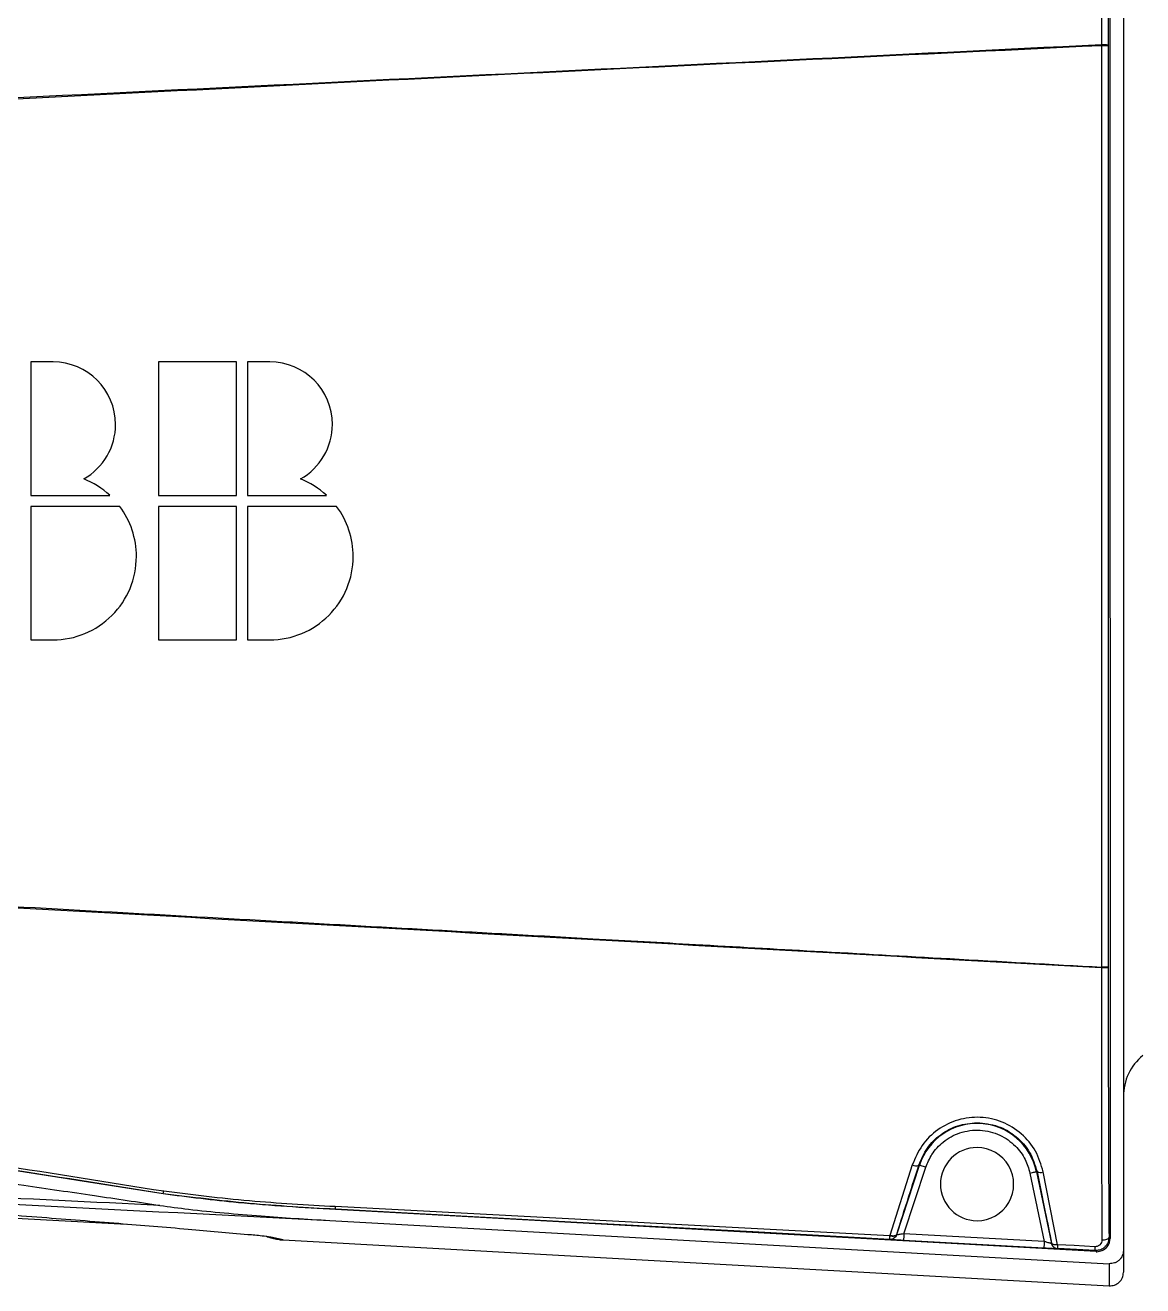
# Model space of a CAD drawing. Header units: millimetres. Extents: x -356 to 237, y 0 to 365.
# Drawn here: x 149.971 to 153.279, y 70.87 to 74.602 of the extents above; entities that cross this region are included whole.
import ezdxf

# ---------------------------------------------------------------- set-up
doc = ezdxf.new("R2010")
doc.units = ezdxf.units.MM

msp = doc.modelspace()

# ---------------------------------------------------------------- linework, layer by layer
at = {"color": 7, "linetype": 'Continuous', "lineweight": 25}
for p, q in [((153.2217, 75.3676), (153.2217, 70.9752)), ((153.1821, 75.3327), (153.1823, 71.0107)), ((153.1569, 74.5409), (153.157, 71.8134)), ((153.1766, 74.5409), (153.1569, 74.5409)), ((153.1766, 74.5423), (153.1766, 74.5409)), ((153.1766, 74.5409), (153.1768, 71.8134)), ((149.9873, 73.6051), (149.9873, 73.2101)), ((150.0532, 73.6051), (149.9873, 73.6051)), ((150.5962, 73.6051), (150.3658, 73.6051)), ((150.3658, 73.6051), (150.3658, 73.2101)), ((150.5962, 73.2101), (150.5962, 73.6051)), ((150.6292, 73.6051), (150.6292, 73.2101)), ((150.695, 73.6051), (150.6292, 73.6051)), ((149.9873, 73.2101), (150.221, 73.2101)), ((150.3658, 73.2101), (150.5962, 73.2101)), ((150.6292, 73.2101), (150.8628, 73.2101)), ((149.9873, 73.1772), (149.9873, 72.7823)), ((150.2507, 73.1772), (149.9873, 73.1772)), ((150.5962, 73.1772), (150.3658, 73.1772)), ((150.3658, 73.1772), (150.3658, 72.7823)), ((150.5962, 72.7823), (150.5962, 73.1772)), ((150.6292, 73.1772), (150.6292, 72.7823)), ((150.8925, 73.1772), (150.6292, 73.1772)), ((149.9873, 72.7823), (150.0532, 72.7823)), ((150.3658, 72.7823), (150.5962, 72.7823)), ((150.6292, 72.7823), (150.695, 72.7823)), ((153.1768, 71.8134), (153.1768, 71.8128)), ((152.5969, 71.2281), (152.5305, 71.0191)), ((152.5507, 71.0222), (152.618, 71.2273)), ((152.5721, 71.0243), (152.6367, 71.2211)), ((152.618, 71.2273), (152.6165, 71.2277)), ((152.9451, 71.204), (152.9876, 71.0013)), ((152.9661, 71.2084), (152.9644, 71.2081)), ((152.9644, 71.2081), (153.0088, 70.9957)), ((153.027, 70.9918), (152.9844, 71.2073)), ((150.379, 71.1422), (150.3791, 71.1428)), ((149.7585, 71.0808), (150.2705, 71.0524)), ((152.5301, 71.0179), (150.8888, 71.1046)), ((150.8892, 71.096), (150.8893, 71.0968)), ((153.1408, 70.9714), (150.8892, 71.096)), ((150.873, 71.0636), (153.1801, 70.9358)), ((150.7346, 71.006), (150.6976, 71.014)), ((152.9876, 71.0013), (152.5721, 71.0243)), ((153.1792, 71.014), (153.1823, 71.0107)), ((150.7346, 71.006), (153.1801, 70.8704)), ((152.9865, 70.9816), (152.571, 71.0046)), ((153.0088, 70.9957), (153.0092, 70.9961)), ((153.027, 70.9801), (153.0269, 70.98)), ((153.0274, 70.9805), (153.027, 70.9801)), ((153.1378, 70.9745), (153.0274, 70.9805)), ((153.1378, 70.9745), (153.14, 70.9745)), ((153.1408, 70.9714), (153.1378, 70.9745)), ((153.14, 70.9745), (153.143, 70.9713)), ((153.2217, 70.9752), (153.2217, 70.9107))]:
    msp.add_line(p, q, dxfattribs=at)
at = {"color": 7, "linetype": 'Continuous', "lineweight": 25, "flags": 128}
for points in [[(152.6367, 71.2211), (152.6331, 71.2223), (152.6296, 71.2234), (152.6264, 71.2245), (152.6236, 71.2254), (152.6213, 71.2262), (152.6195, 71.2268), (152.6184, 71.2271), (152.618, 71.2273)], [(152.9451, 71.204), (152.9488, 71.2048), (152.9524, 71.2056), (152.9557, 71.2063), (152.9586, 71.2069), (152.961, 71.2074), (152.9628, 71.2077), (152.9639, 71.208), (152.9644, 71.2081)], [(152.5305, 71.0075), (152.1246, 71.0296), (151.677, 71.054), (151.296, 71.0747), (150.8893, 71.0968)], [(152.5507, 71.0222), (152.5498, 71.0207), (152.5483, 71.0194), (152.5462, 71.0185), (152.5436, 71.0179), (152.5407, 71.0177), (152.5375, 71.0178), (152.534, 71.0183), (152.5305, 71.0191)], [(153.1581, 71.0063), (153.1621, 71.0063), (153.1659, 71.0067), (153.1696, 71.0074), (153.1728, 71.0084), (153.1754, 71.0096), (153.1774, 71.0109), (153.1787, 71.0124), (153.1792, 71.014)], [(153.0107, 70.9918), (153.0102, 70.993), (153.0092, 70.9961)], [(153.1374, 70.986), (153.0756, 70.9893), (153.027, 70.9918)], [(153.1801, 70.9358), (153.1801, 70.8868), (153.1801, 70.8704)]]:
    msp.add_lwpolyline(points, dxfattribs=at)
at = {"color": 7, "linetype": 'Continuous', "lineweight": 25}
for centre, radius, start, end in [((150.0532, 73.42), 0.1851, 0.0005, 90.0003), ((150.695, 73.42), 0.1851, 0.0005, 90.0003), ((150.0532, 73.42), 0.1852, 299.3869, 359.997), ((150.695, 73.42), 0.1852, 299.3869, 359.997), ((150.0532, 73.0292), 0.2468, 47.1645, 68.4093), ((150.695, 73.0292), 0.2468, 47.1645, 68.4093), ((150.0532, 73.0291), 0.2469, 360, 36.8688), ((150.695, 73.0291), 0.2469, 360, 36.8688), ((150.0532, 73.0291), 0.2468, 269.9993, 0.0001), ((150.695, 73.0291), 0.2468, 269.9993, 0.0001), ((153.1617, 71.9625), 0.1504, 268.1969, 275.7427), ((153.3791, 71.4304), 0.1574, 129.3872, 180.009), ((152.7886, 71.1713), 0.1796, 11.8315, 161.8297), ((152.7886, 71.1713), 0.1083, 90.0019, 269.9981), ((152.7886, 71.1713), 0.1083, 269.9969, 90.0031), ((152.607, 71.2466), 0.0212, 241.2739, 296.6752), ((152.9765, 71.2277), 0.0219, 241.4909, 291.1188), ((150.3408, 71.1556), 0.0403, 341.5136, 352.1128), ((150.915, 71.1021), 0.0263, 174.5957, 191.6316), ((150.6997, 71.0531), 0.0391, 248.1975, 266.9204), ((155.06, 70.8778), 2.4922, 176.6297, 177.0822), ((155.3749, 70.8603), 2.3915, 176.6202, 177.0917), ((153.0281, 70.9997), 0.0197, 191.8339, 266.8163), ((153.0281, 70.9997), 0.0197, 191.7865, 266.7124), ((153.0285, 71.0002), 0.0197, 223.6431, 266.8254), ((153.1806, 70.9817), 0.0434, 174.2665, 189.5557)]:
    msp.add_arc(centre, radius, start, end, dxfattribs=at)
for points, knots in [([(153.1579, 75.337), (153.1577, 75.2719), (153.1574, 75.1407), (153.1572, 74.9429), (153.157, 74.7435), (153.1569, 74.6103), (153.1568, 74.5436)], [0, 0, 0, 0, 0.246042, 0.496257, 0.74789, 1, 1, 1, 1]), ([(153.1789, 75.3293), (153.1787, 75.3033), (153.1783, 75.2449), (153.1779, 75.148), (153.1776, 75.0378), (153.1772, 74.9011), (153.1769, 74.7357), (153.1767, 74.6096), (153.1766, 74.5423)], [0, 0, 0, 0, 0.099337, 0.222437, 0.369301, 0.519393, 0.743503, 1, 1, 1, 1]), ([(150.3792, 75.2492), (150.26, 75.2292), (150.0088, 75.1872), (149.6386, 75.131), (149.2541, 75.0756), (148.8757, 75.0232), (148.4895, 74.972), (148.1114, 74.9203), (147.7316, 74.8772), (147.3917, 74.8864), (147.0943, 74.8881), (146.8404, 74.874), (146.6108, 74.8393), (146.4096, 74.7778), (146.2355, 74.7024), (146.0704, 74.6078), (145.9172, 74.495), (145.7774, 74.3659), (145.6531, 74.222), (145.5457, 74.0655), (145.4566, 73.8979), (145.3864, 73.7214), (145.3365, 73.5378), (145.3073, 73.3498), (145.2994, 73.1599), (145.3123, 72.9704), (145.3461, 72.7837), (145.4002, 72.6016), (145.4744, 72.4263), (145.5672, 72.2602), (145.6777, 72.1056), (145.8042, 71.9642), (145.9455, 71.8377), (146.1002, 71.7274), (146.267, 71.635), (146.4426, 71.5619), (146.6322, 71.5069), (146.8331, 71.4775), (146.9873, 71.4657), (147.0868, 71.4609), (147.1326, 71.4591), (147.1795, 71.4578), (147.2276, 71.4568), (147.2768, 71.4562), (147.3272, 71.4559), (147.3627, 71.456), (147.4239, 71.4565), (147.5076, 71.4575), (147.6299, 71.4542), (147.7494, 71.4479), (147.8687, 71.4384), (147.9829, 71.4266), (148.0926, 71.4125), (148.1901, 71.4), (148.286, 71.3877), (148.3859, 71.375), (148.5029, 71.3601), (148.6064, 71.347), (148.6883, 71.3366), (148.7406, 71.3299), (148.7854, 71.3242), (148.8227, 71.3195), (148.8526, 71.3157), (148.9516, 71.303), (149.114, 71.2822), (149.3336, 71.2537), (149.5402, 71.2264), (149.7483, 71.1983), (149.9614, 71.1686), (150.1706, 71.1385), (150.305, 71.1182), (150.3697, 71.1084)], [0, 0, 0, 0, 0.029869, 0.06295, 0.09255, 0.125894, 0.157367, 0.188841, 0.220243, 0.251658, 0.272777, 0.293748, 0.314461, 0.329981, 0.345629, 0.361265, 0.376906, 0.392557, 0.408209, 0.423785, 0.439382, 0.455018, 0.470656, 0.486289, 0.501957, 0.51754, 0.53313, 0.548764, 0.564411, 0.580064, 0.595707, 0.611287, 0.626864, 0.642495, 0.65815, 0.673889, 0.689427, 0.706811, 0.723967, 0.727648, 0.731422, 0.73529, 0.739252, 0.743308, 0.747458, 0.751703, 0.752096, 0.762568, 0.7724, 0.782337, 0.792125, 0.801994, 0.810704, 0.819454, 0.826304, 0.8346, 0.844341, 0.855442, 0.860404, 0.864745, 0.868467, 0.871567, 0.874048, 0.875909, 0.896248, 0.914495, 0.930652, 0.947747, 0.966412, 0.98383, 1, 1, 1, 1]), ([(150.379, 71.1422), (150.2111, 71.1689), (149.8753, 71.2221), (149.3705, 71.2937), (148.8655, 71.3636), (148.3597, 71.4277), (147.8533, 71.5058), (147.4266, 71.5035), (147.0871, 71.5087), (146.8363, 71.5263), (146.5897, 71.5658), (146.3543, 71.6449), (146.1338, 71.7571), (145.9183, 71.9103), (145.7191, 72.1086), (145.5478, 72.3522), (145.4229, 72.6223), (145.3473, 72.9104), (145.3245, 73.207), (145.3551, 73.5033), (145.4382, 73.7887), (145.5714, 74.0552), (145.7494, 74.2933), (145.9556, 74.485), (146.1754, 74.6309), (146.4002, 74.7355), (146.6377, 74.8061), (146.8841, 74.8372), (147.1322, 74.8504), (147.4435, 74.8484), (147.8174, 74.8392), (148.2482, 74.8994), (148.6771, 74.9559), (149.1054, 75.0154), (149.5333, 75.0775), (149.9609, 75.1431), (150.2451, 75.1918), (150.3873, 75.2162)], [0, 0, 0, 0, 0.042375, 0.084737, 0.127086, 0.169425, 0.211887, 0.254538, 0.275563, 0.296512, 0.317184, 0.337604, 0.358158, 0.378642, 0.40326, 0.427843, 0.452494, 0.477036, 0.501708, 0.52622, 0.550901, 0.575404, 0.600085, 0.624603, 0.645193, 0.665611, 0.68619, 0.70667, 0.72735, 0.748108, 0.784272, 0.820359, 0.856269, 0.892185, 0.92811, 0.964051, 1, 1, 1, 1]), ([(145.6642, 74.1734), (145.7099, 74.2299), (145.8013, 74.3428), (145.965, 74.487), (146.1445, 74.6102), (146.3372, 74.7073), (146.5378, 74.7782), (146.7756, 74.8272), (147.0501, 74.8469), (147.3582, 74.8507), (147.6652, 74.837), (148.14, 74.8743), (148.7772, 74.9714), (149.5843, 75.0804), (150.1197, 75.1706), (150.3874, 75.2156)], [0, 0, 0, 0, 0.04389, 0.087726, 0.131378, 0.175257, 0.217887, 0.259665, 0.321744, 0.383991, 0.446007, 0.507425, 0.671599, 0.835844, 1, 1, 1, 1]), ([(153.1568, 74.5436), (151.9416, 74.4841), (150.6396, 74.4204), (149.2508, 74.3529), (148.9904, 74.3402), (148.73, 74.3276), (148.4696, 74.3148), (148.2091, 74.303), (147.9494, 74.2875), (147.7144, 74.2858), (147.5084, 74.3254), (147.339, 74.3954), (147.1635, 74.4501), (146.9809, 74.4775), (146.7815, 74.4788), (146.5684, 74.4458), (146.351, 74.3697), (146.1478, 74.2581), (146.0334, 74.1557), (145.976, 74.1044)], [0, 0, 0, 0, 0.499397, 0.535067, 0.570737, 0.606407, 0.642076, 0.677745, 0.713416, 0.748936, 0.773882, 0.798848, 0.824034, 0.849154, 0.874344, 0.905632, 0.937131, 0.968506, 1, 1, 1, 1]), ([(153.1569, 74.5409), (151.9405, 74.4827), (150.2133, 74.4), (148.4083, 74.2986), (147.7351, 74.2734), (147.494, 74.3155), (147.2717, 74.4122), (147.0343, 74.4622), (146.7975, 74.4677), (146.5676, 74.4304), (146.3531, 74.3537), (146.153, 74.2422), (146.0404, 74.1403), (145.9841, 74.0893)], [0, 0, 0, 0, 0.50027, 0.710374, 0.743408, 0.776628, 0.809816, 0.842676, 0.875613, 0.906614, 0.937798, 0.968854, 1, 1, 1, 1]), ([(153.1766, 74.5423), (153.176, 74.5425), (153.1736, 74.5432), (153.1691, 74.5433), (153.1631, 74.5436), (153.1589, 74.5436), (153.1568, 74.5436)], [0, 0, 0, 0, 0.098222, 0.37635, 0.681915, 1, 1, 1, 1]), ([(153.1569, 74.5409), (153.1569, 74.5414), (153.1569, 74.5423), (153.1568, 74.5432), (153.1568, 74.5436)], [0, 0, 0, 0, 0.560303, 1, 1, 1, 1]), ([(150.3791, 71.1428), (150.2155, 71.1688), (149.8883, 71.2209), (149.3964, 71.2911), (148.9041, 71.3595), (148.4114, 71.422), (147.9201, 71.498), (147.4219, 71.5092), (147.0167, 71.5102), (146.7048, 71.5453), (146.49, 71.5972), (146.2841, 71.6789), (146.0906, 71.7872), (145.9132, 71.9197), (145.7551, 72.0751), (145.6184, 72.2495), (145.5064, 72.4405), (145.4204, 72.6449), (145.3623, 72.8586), (145.3332, 73.0784), (145.3335, 73.3), (145.3637, 73.5194), (145.4235, 73.7328), (145.5094, 73.9373), (145.5888, 74.0617), (145.6284, 74.1238)], [0, 0, 0, 0, 0.070859, 0.141714, 0.212571, 0.283434, 0.354221, 0.424943, 0.496282, 0.527473, 0.558963, 0.59053, 0.621913, 0.653558, 0.684974, 0.716457, 0.748048, 0.779424, 0.811059, 0.84249, 0.873969, 0.90557, 0.936936, 0.968566, 1, 1, 1, 1]), ([(150.3808, 71.15), (150.2179, 71.1761), (149.8921, 71.2284), (149.4024, 71.2986), (148.9123, 71.3671), (148.4218, 71.4297), (147.9325, 71.5056), (147.4365, 71.5191), (147.0333, 71.5171), (146.7234, 71.5501), (146.5099, 71.5989), (146.3051, 71.6776), (146.1121, 71.7826), (145.9346, 71.9116), (145.776, 72.0634), (145.6383, 72.2343), (145.5245, 72.4219), (145.4363, 72.6231), (145.3754, 72.8339), (145.343, 73.0511), (145.3395, 73.2707), (145.3654, 73.4886), (145.4209, 73.7011), (145.502, 73.9053), (145.5783, 74.0302), (145.6163, 74.0925)], [0, 0, 0, 0, 0.071044, 0.142072, 0.213095, 0.284119, 0.355112, 0.426041, 0.497495, 0.528658, 0.56003, 0.591545, 0.622841, 0.654391, 0.685746, 0.717118, 0.748653, 0.77995, 0.811482, 0.84287, 0.874236, 0.90579, 0.937086, 0.968598, 1, 1, 1, 1]), ([(146.2248, 72.0862), (146.288, 72.0527), (146.4138, 71.9859), (146.6205, 71.9275), (146.8323, 71.9011), (147.0432, 71.9115), (147.2487, 71.9526), (147.4375, 72.0354), (147.6368, 72.0885), (147.8437, 72.1077), (148.0526, 72.0916), (148.2636, 72.0814), (148.7917, 72.0522), (150.4228, 71.9636), (151.9835, 71.8771), (153.157, 71.8121)], [0, 0, 0, 0, 0.030591, 0.060931, 0.091469, 0.121763, 0.15112, 0.180718, 0.209853, 0.2392, 0.269325, 0.299559, 0.329793, 0.49608, 1, 1, 1, 1]), ([(146.2282, 72.0996), (146.2903, 72.066), (146.4146, 71.9987), (146.6193, 71.9392), (146.8296, 71.9118), (147.0241, 71.9198), (147.1981, 71.9515), (147.3497, 72.0023), (147.5145, 72.0683), (147.6681, 72.0973), (147.7831, 72.1066), (147.8316, 72.1077), (147.8525, 72.1078), (147.8633, 72.1077), (147.8709, 72.1077), (147.8777, 72.1075), (147.8886, 72.1069), (147.928, 72.1049), (148.0111, 72.1003), (148.1509, 72.0927), (148.3218, 72.0833), (148.5157, 72.0725), (148.7248, 72.0609), (148.8995, 72.0511), (149.0307, 72.0438), (149.1094, 72.0394), (149.1906, 72.0349), (149.2745, 72.0302), (149.3609, 72.0254), (149.45, 72.0204), (149.5416, 72.0153), (149.7806, 72.0019), (150.1562, 71.981), (150.5425, 71.9594), (150.7933, 71.9455), (150.9178, 71.9385), (151.0402, 71.9317), (151.1606, 71.925), (151.279, 71.9185), (151.4423, 71.9094), (151.6674, 71.8969), (151.9711, 71.8799), (152.3233, 71.8602), (152.724, 71.8378), (153.0073, 71.8219), (153.157, 71.8134)], [0, 0, 0, 0, 0.030222, 0.060476, 0.090782, 0.120869, 0.143555, 0.16643, 0.189347, 0.219578, 0.232957, 0.23884, 0.240381, 0.241923, 0.243466, 0.243635, 0.244859, 0.248167, 0.260531, 0.280557, 0.308246, 0.333916, 0.36386, 0.398075, 0.408971, 0.420238, 0.431876, 0.443885, 0.456265, 0.469015, 0.482137, 0.495629, 0.571676, 0.643495, 0.661607, 0.679428, 0.696958, 0.7142, 0.73115, 0.747811, 0.784364, 0.827859, 0.878297, 0.935677, 1, 1, 1, 1]), ([(153.157, 71.8121), (153.157, 71.8123), (153.157, 71.8128), (153.157, 71.8132), (153.157, 71.8134)], [0, 0, 0, 0, 0.560298, 1, 1, 1, 1]), ([(153.1768, 71.8134), (153.1762, 71.8134), (153.1737, 71.8134), (153.1692, 71.8134), (153.1633, 71.8134), (153.1591, 71.8134), (153.157, 71.8134)], [0, 0, 0, 0, 0.0945818, 0.3726236, 0.6801331, 1, 1, 1, 1]), ([(153.157, 71.8121), (153.157, 71.7441), (153.157, 71.608), (153.1571, 71.4045), (153.1573, 71.204), (153.1578, 71.0715), (153.1581, 71.0063)], [0, 0, 0, 0, 0.253279, 0.506627, 0.75732, 1, 1, 1, 1]), ([(153.1768, 71.8128), (153.1768, 71.7615), (153.1769, 71.6586), (153.1771, 71.5063), (153.1774, 71.3475), (153.178, 71.1841), (153.1788, 71.0702), (153.1792, 71.014)], [0, 0, 0, 0, 0.192625, 0.386479, 0.571907, 0.789081, 1, 1, 1, 1]), ([(152.9844, 71.2073), (152.9781, 71.2284), (152.9654, 71.2709), (152.9215, 71.3227), (152.8644, 71.3582), (152.7983, 71.3726), (152.7311, 71.3646), (152.671, 71.3351), (152.6225, 71.2885), (152.6054, 71.2481), (152.5969, 71.2281)], [0, 0, 0, 0, 0.1245819, 0.249895, 0.3756662, 0.5015592, 0.62733, 0.7526931, 0.8770882, 1, 1, 1, 1]), ([(152.6165, 71.2277), (152.6239, 71.2452), (152.6386, 71.2798), (152.6797, 71.3199), (152.7307, 71.3477), (152.7691, 71.3513), (152.7886, 71.3531)], [0, 0, 0, 0, 0.248156, 0.494073, 0.743381, 1, 1, 1, 1]), ([(152.7886, 71.3531), (152.8095, 71.351), (152.8513, 71.3468), (152.9059, 71.3143), (152.9479, 71.2674), (152.96, 71.228), (152.9661, 71.2084)], [0, 0, 0, 0, 0.2531893, 0.5045631, 0.7531394, 1, 1, 1, 1]), ([(152.6367, 71.2211), (152.6421, 71.2342), (152.654, 71.2626), (152.6884, 71.2995), (152.7378, 71.3267), (152.7977, 71.3348), (152.8563, 71.3201), (152.9023, 71.2876), (152.9325, 71.2472), (152.9411, 71.2176), (152.9451, 71.204)], [0, 0, 0, 0, 0.101243, 0.220388, 0.355396, 0.499994, 0.644608, 0.779609, 0.898751, 1, 1, 1, 1]), ([(150.3697, 71.1084), (149.9706, 71.1275), (149.1725, 71.1658), (147.9756, 71.2271), (147.1774, 71.264), (146.7783, 71.2824)], [0, 0, 0, 0, 0.33334, 0.666662, 1, 1, 1, 1]), ([(146.7794, 71.2752), (147.1615, 71.2553), (147.9256, 71.2155), (149.2902, 71.1452), (150.2726, 71.0946), (150.873, 71.0636)], [0, 0, 0, 0, 0.2800243, 0.5600038, 1, 1, 1, 1]), ([(152.5507, 71.0222), (152.5627, 71.0599), (152.5846, 71.1285), (152.6066, 71.1969), (152.6165, 71.2277)], [0, 0, 0, 0, 0.550332, 1, 1, 1, 1]), ([(152.9661, 71.2084), (152.9743, 71.1683), (152.9888, 71.0976), (153.0031, 71.0268), (153.0092, 70.9961)], [0, 0, 0, 0, 0.566971, 1, 1, 1, 1]), ([(150.6299, 71.0217), (150.5711, 71.0269), (150.4438, 71.0382), (150.2406, 71.055), (150.016, 71.0727), (149.7763, 71.0907), (149.5259, 71.1084), (149.2682, 71.1256), (149.0057, 71.1419), (148.8296, 71.1519), (148.741, 71.1569)], [0, 0, 0, 0, 0.093484, 0.202489, 0.323041, 0.450291, 0.583379, 0.720613, 0.859515, 1, 1, 1, 1]), ([(150.8892, 71.096), (150.7933, 71.1016), (150.6227, 71.1116), (150.4532, 71.1329), (150.379, 71.1422)], [0, 0, 0, 0, 0.5621126, 1, 1, 1, 1]), ([(150.8893, 71.0968), (150.8042, 71.1017), (150.6336, 71.1114), (150.464, 71.1323), (150.3791, 71.1428)], [0, 0, 0, 0, 0.498923, 1, 1, 1, 1]), ([(150.8888, 71.1046), (150.8039, 71.1093), (150.6341, 71.1188), (150.4652, 71.1396), (150.3808, 71.15)], [0, 0, 0, 0, 0.49986, 1, 1, 1, 1]), ([(150.3697, 71.1084), (150.3979, 71.1045), (150.4612, 71.0957), (150.561, 71.0859), (150.6658, 71.0771), (150.7701, 71.0696), (150.8382, 71.0657), (150.873, 71.0636)], [0, 0, 0, 0, 0.1688912, 0.3792494, 0.5952544, 0.7928698, 1, 1, 1, 1]), ([(150.6976, 71.014), (150.6891, 71.0153), (150.6666, 71.0187), (150.6439, 71.0206), (150.6299, 71.0217)], [0, 0, 0, 0, 0.381558, 1, 1, 1, 1]), ([(150.6852, 71.0168), (150.6896, 71.0154), (150.697, 71.0129), (150.7069, 71.0104), (150.7151, 71.0087), (150.724, 71.0069), (150.7307, 71.0063), (150.7346, 71.006)], [0, 0, 0, 0, 0.269559, 0.465268, 0.601955, 0.767301, 1, 1, 1, 1]), ([(152.5503, 71.0211), (152.55, 71.0205), (152.5493, 71.0193), (152.5468, 71.0177), (152.5427, 71.0165), (152.5368, 71.0165), (152.5325, 71.0174), (152.5301, 71.0179)], [0, 0, 0, 0, 0.08942, 0.186967, 0.394288, 0.673513, 1, 1, 1, 1]), ([(152.5305, 71.0191), (152.5304, 71.0189), (152.5303, 71.0185), (152.5302, 71.0181), (152.5301, 71.0179)], [0, 0, 0, 0, 0.559019, 1, 1, 1, 1]), ([(152.5305, 71.0075), (152.5304, 71.0079), (152.5301, 71.009), (152.5301, 71.0125), (152.5301, 71.0157), (152.5301, 71.0179)], [0, 0, 0, 0, 0.094445, 0.349267, 1, 1, 1, 1]), ([(152.5503, 71.0211), (152.5494, 71.0189), (152.5474, 71.0145), (152.542, 71.0101), (152.5362, 71.0077), (152.5324, 71.0076), (152.5305, 71.0075)], [0, 0, 0, 0, 0.273379, 0.561788, 0.786525, 1, 1, 1, 1]), ([(152.571, 71.0046), (152.5655, 71.0049), (152.5552, 71.0055), (152.5426, 71.0064), (152.5345, 71.0069), (152.5314, 71.0074), (152.5305, 71.0075)], [0, 0, 0, 0, 0.4071378, 0.7628067, 0.9378436, 1, 1, 1, 1]), ([(152.5721, 71.0243), (152.569, 71.0238), (152.5639, 71.0229), (152.5579, 71.0219), (152.5543, 71.0214), (152.5523, 71.0212), (152.5511, 71.021), (152.5505, 71.021), (152.5503, 71.0211)], [0, 0, 0, 0, 0.425866, 0.701026, 0.828915, 0.921703, 0.97864, 1, 1, 1, 1]), ([(152.5503, 71.0211), (152.5504, 71.0213), (152.5505, 71.0216), (152.5506, 71.022), (152.5507, 71.0222)], [0, 0, 0, 0, 0.559594, 1, 1, 1, 1]), ([(153.1581, 71.0063), (153.1578, 71.0036), (153.1572, 70.9984), (153.1534, 70.9927), (153.1493, 70.9892), (153.1457, 70.9873), (153.1416, 70.9861), (153.1388, 70.9861), (153.1374, 70.986)], [0, 0, 0, 0, 0.243146, 0.487962, 0.613255, 0.740328, 0.869278, 1, 1, 1, 1]), ([(153.1792, 71.014), (153.1786, 71.0089), (153.1775, 70.9987), (153.1699, 70.9875), (153.1618, 70.9808), (153.1526, 70.9758), (153.1449, 70.975), (153.14, 70.9745)], [0, 0, 0, 0, 0.247795, 0.49613, 0.630834, 0.759922, 1, 1, 1, 1]), ([(153.143, 70.9713), (153.1485, 70.972), (153.1601, 70.9734), (153.1734, 70.9841), (153.181, 70.9973), (153.1819, 71.0063), (153.1823, 71.0107)], [0, 0, 0, 0, 0.270307, 0.562419, 0.789702, 1, 1, 1, 1]), ([(153.0269, 70.98), (153.0255, 70.98), (153.0203, 70.9799), (153.011, 70.9804), (152.999, 70.9809), (152.9907, 70.9814), (152.9865, 70.9816)], [0, 0, 0, 0, 0.108229, 0.385338, 0.68508, 1, 1, 1, 1]), ([(153.0088, 70.9957), (153.0086, 70.9957), (153.008, 70.9957), (153.0067, 70.996), (153.0047, 70.9965), (153.0011, 70.9974), (152.9954, 70.9991), (152.9905, 71.0004), (152.9876, 71.0013)], [0, 0, 0, 0, 0.026594, 0.087202, 0.18198, 0.310613, 0.582165, 1, 1, 1, 1]), ([(153.0088, 70.9957), (153.0088, 70.9957), (153.0088, 70.9957), (153.0088, 70.9957), (153.0088, 70.9957)], [0, 0, 0, 0, 0.5392579, 1, 1, 1, 1]), ([(153.027, 70.9918), (153.0249, 70.9916), (153.0209, 70.9912), (153.0155, 70.9919), (153.011, 70.9932), (153.0098, 70.9953), (153.0092, 70.9961)], [0, 0, 0, 0, 0.326829, 0.624921, 0.849987, 1, 1, 1, 1]), ([(153.0102, 70.9963), (153.0104, 70.9948), (153.0107, 70.9918), (153.0127, 70.9881), (153.0147, 70.9863), (153.0154, 70.9857)], [0, 0, 0, 0, 0.3667, 0.75346, 1, 1, 1, 1]), ([(153.027, 70.9918), (153.027, 70.9902), (153.0269, 70.9872), (153.027, 70.9837), (153.027, 70.9815), (153.0273, 70.9807), (153.0274, 70.9805)], [0, 0, 0, 0, 0.438147, 0.777762, 0.939018, 1, 1, 1, 1]), ([(153.1408, 70.9714), (153.1412, 70.9713), (153.1419, 70.9713), (153.1426, 70.9713), (153.143, 70.9713)], [0, 0, 0, 0, 0.560518, 1, 1, 1, 1]), ([(153.2217, 70.9752), (153.2215, 70.9725), (153.2212, 70.9671), (153.2187, 70.9595), (153.2148, 70.9524), (153.2095, 70.9462), (153.203, 70.9412), (153.1933, 70.9365), (153.1853, 70.936), (153.1801, 70.9358)], [0, 0, 0, 0, 0.1252613, 0.2503807, 0.3755895, 0.5003915, 0.6304248, 0.7600866, 1, 1, 1, 1]), ([(153.1801, 70.8704), (153.1853, 70.8707), (153.196, 70.8713), (153.2101, 70.8803), (153.2199, 70.8939), (153.2211, 70.9046), (153.2217, 70.9097)], [0, 0, 0, 0, 0.239309, 0.499869, 0.760476, 1, 1, 1, 1])]:
    msp.add_open_spline(points, degree=3, knots=knots, dxfattribs=at)

doc.saveas('drawing.dxf')
